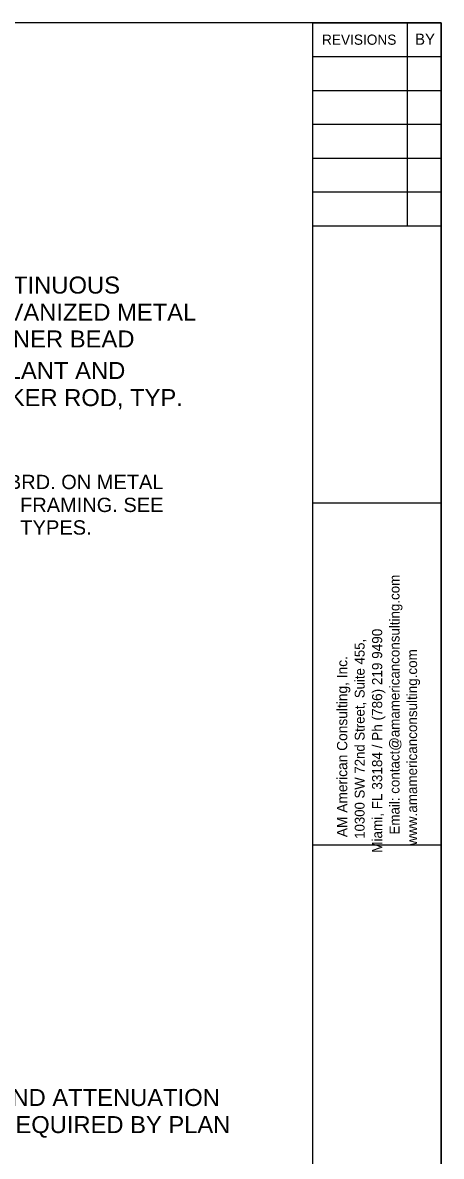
# Model space of a CAD drawing. Header units: inches. Extents: x -6061 to 13621, y -296 to 7483.
# Drawn here: x 5483.7 to 5596.3, y 6872.5 to 7177.6 of the extents above; entities that cross this region are included whole.
import ezdxf

# ---------------------------------------------------------------- set-up
doc = ezdxf.new("R2010")
doc.units = ezdxf.units.IN
doc.header["$MEASUREMENT"] = 0
doc.layers.get('0').update_dxf_attribs({"linetype": 'CONTINUOUS'})
doc.styles.add('Arial$001H0', font='arial.ttf')
doc.styles.add('CIDFont+F1$001H0', font='')
doc.styles.add('CIDFont+F2$001H0', font='')
doc.styles.get('CIDFont+F1$001H0').set_extended_font_data('CIDFont+F1')
doc.styles.get('CIDFont+F2$001H0').set_extended_font_data('CIDFont+F2')

msp = doc.modelspace()

# ---------------------------------------------------------------- linework, layer by layer
at = {"color": 7, "linetype": 'Continuous', "lineweight": 25, "true_color": 0x000007}
for p, q in [((5561.62757, 7177.64494), (5596.25808, 7177.64494)), ((5561.62757, 7177.64491), (5561.62757, 6677.24994)), ((5587.12388, 7177.64491), (5587.12388, 7122.99862)), ((5561.62757, 7168.51073), (5596.25808, 7168.51073)), ((5561.62757, 7159.37654), (5596.25808, 7159.37654)), ((5561.62757, 7150.32178), (5596.25808, 7150.32178)), ((5561.62757, 7141.18759), (5596.25808, 7141.18759)), ((5561.62757, 7132.13281), (5596.25808, 7132.13281)), ((5561.62757, 7122.99862), (5596.25808, 7122.99862)), ((5561.62757, 7048.41595), (5596.25808, 7048.41595)), ((5561.62757, 7048.41595), (5596.25808, 7048.41595)), ((5561.62757, 6956.35915), (5596.25808, 6956.35915))]:
    msp.add_line(p, q, dxfattribs=at)
msp.add_lwpolyline([(4888.80308, 6677.24994), (5596.25808, 6677.24994), (5596.25808, 7177.64494), (4888.80308, 7177.64494)], close=True)
for points in [[(5596.25808, 7177.64491), (5596.25808, 6677.24994), (5561.62757, 6677.24994)], [(5596.25808, 6677.24994), (5596.25808, 7177.64491), (5587.12388, 7177.64491)]]:
    msp.add_lwpolyline(points, dxfattribs=at)

# ---------------------------------------------------------------- texts
at = {"color": 7, "true_color": 0x000007}
for s, height, style, p in [('REVISIONS', 2.745462, 'CIDFont+F1$001H0', (5564.18645, 7171.69779)), ('BY', 3.001664, 'CIDFont+F1$001H0', (5589.20671, 7171.69779)), ('CONTINUOUS ', 4.5802373, 'Arial$001H0', (5466.88247, 7104.73026)), ('GALVANIZED METAL ', 4.5695657, 'Arial$001H0', (5466.88247, 7097.44204)), ('CORNER BEAD', 4.5778386, 'Arial$001H0', (5466.88247, 7090.23389)), ('SEALANT AND ', 4.5788637, 'Arial$001H0', (5466.88247, 7081.74432)), ('BACKER ROD, TYP.', 4.5657765, 'Arial$001H0', (5466.88247, 7074.45607)), ('GYP.BRD. ON METAL ', 3.850306, 'Arial$001H0', (5466.88247, 7052.11083)), ('STUD FRAMING. SEE ', 3.8501409, 'Arial$001H0', (5466.88247, 7045.94386)), ('WALL TYPES.', 3.8625528, 'Arial$001H0', (5466.88247, 7039.85698)), ('SOUND ATTENUATION ', 4.5675695, 'Arial$001H0', (5466.88247, 6886.08329)), ('AS REQUIRED BY PLAN', 4.5661272, 'Arial$001H0', (5466.88247, 6878.79506))]:
    msp.add_text(s, height=height, dxfattribs=dict(at, style=style)).set_placement(p)
at = {"color": 146, "true_color": 0x105689, "style": 'CIDFont+F2$001H0'}
for s, height, p in [('Email: contact@amamericanconsulting.com', 2.6856395, (5585.02176, 6959.14287)), ('          10300 SW 72nd Street, Suite 455,', 2.6511926, (5575.63596, 6948.15272)), ('      Miami, FL 33184 / Ph (786) 219 9490', 2.7228606, (5580.36406, 6948.15272)), ('        www.amamericanconsulting.com', 2.7028453, (5589.74736, 6948.15272)), ('          AM American Consulting, Inc.', 2.766954, (5570.97949, 6948.15272))]:
    msp.add_text(s, height=height, rotation=90, dxfattribs=at).set_placement(p)

doc.saveas('drawing.dxf')
